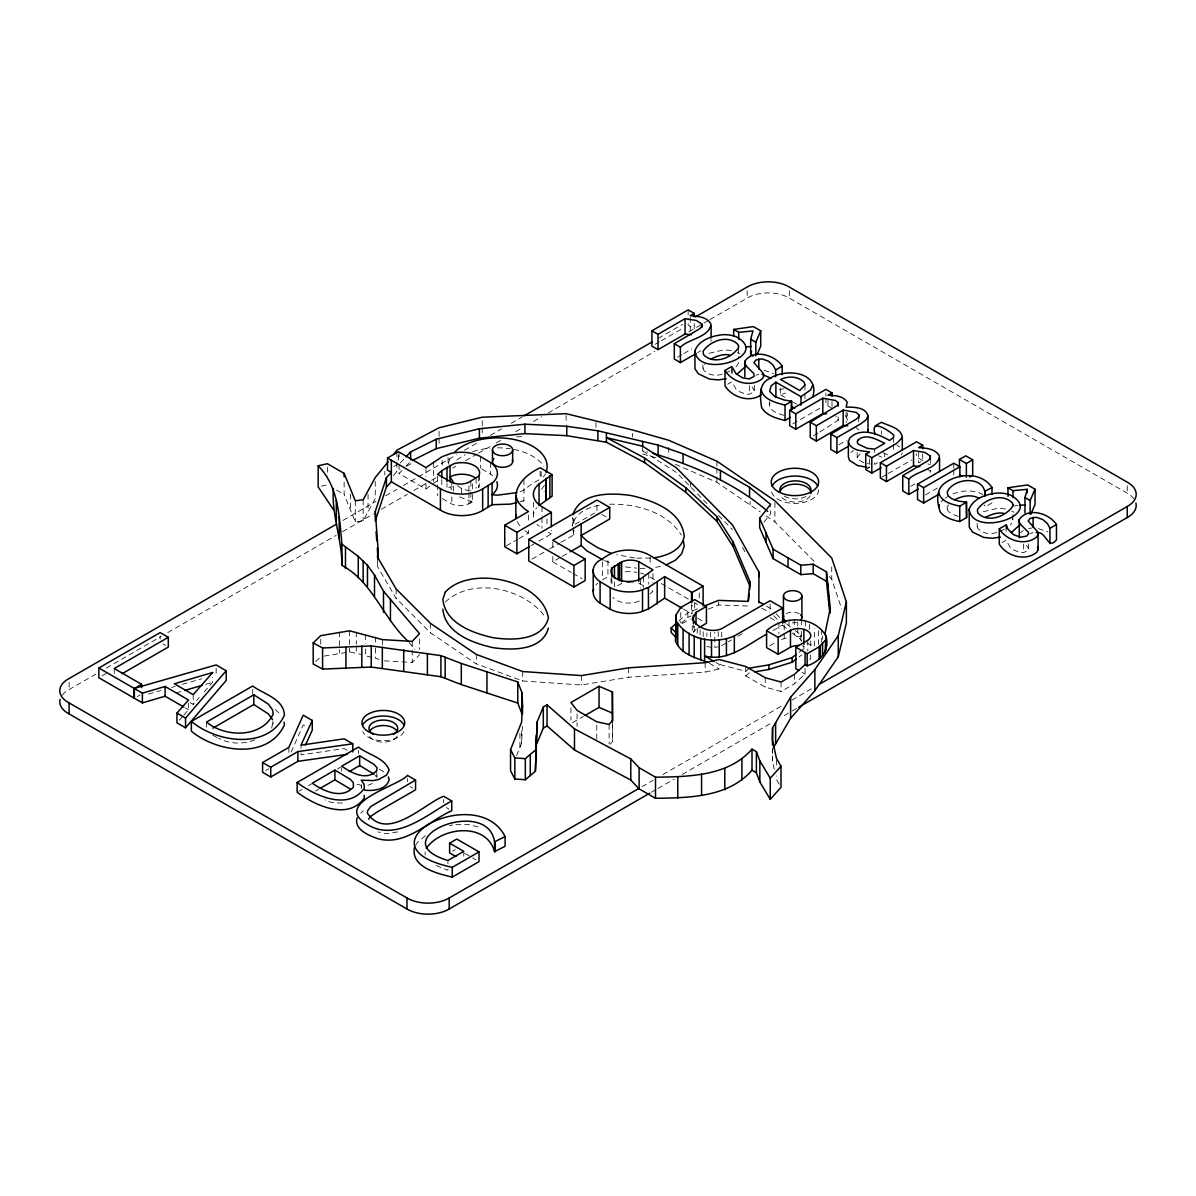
<?xml version="1.0" encoding="UTF-8"?>
<svg xmlns="http://www.w3.org/2000/svg" width="1196" height="1196" viewBox="0 0 1196 1196"><rect width="100%" height="100%" fill="white"/><g stroke="black" fill="none" stroke-linecap="round" stroke-linejoin="round"><path stroke-width="0.75" stroke-dasharray="5 3.75" d="M774.246 769.312L772.437 760.895L772.571 749.1M958.295 516.433L951.373 513.876L947.89 510.812L947.262 507.358L948.742 504.891M819.918 431.965L838.142 420.289L838.217 418.107L835.585 415.879M1012.863 514.699L1012.788 521.501L1010.381 525.119M516.567 755.797L521.606 743.284L522.503 726.271M722.309 374.139C715.926 376.351 708.137 375.26 703.532 370.027L703.039 366.694L704.653 364.272M996.597 532.504C990.213 534.717 982.424 533.625 977.82 528.378L977.341 525.059M715.926 662.464L719.155 664.333L719.155 668.953L705.147 672.122L628.648 677.25L581.45 684.994L522.667 680.958L476.322 663.855L430.485 632.804L396.13 598.404L377.428 566.426L377.816 561.851M448.44 464.138L449.591 459.1A49.619 28.644 0 0 1 451.191 456.244M783.903 415.296C778.342 413.771 767.742 410.662 769.865 403.067M863.796 462.792L858.16 459.443L857.188 457.5L860.148 453.777M271.671 728.11L273.211 720.605M754.482 385.381L754.003 391.795L749.354 394.231L746.14 394.217L739.352 391.675L736.033 389.119L731.817 381.868L727.721 384.23M1028.784 543.731L1028.291 550.16L1023.656 552.597L1020.427 552.567L1013.64 550.04L1010.321 547.484L1006.12 540.233L1002.009 542.595M291.136 752.045L303.201 724.926L306.221 726.675M901.38 454.884L902.307 452.94M344.119 482.152L344.119 494.471L355.302 521.905L363.165 520.843L375.245 498.642L375.245 477.533M415.58 845.378L417.583 842.283L425.253 835.825M736.093 366.753L738.485 363.15L738.575 356.348M543.298 476.92L545.451 473.93M544.374 485.382L541.16 489.867L544.285 491.661M393.619 475.604L396.923 471.254L400.167 469.535M764.035 522.129L770.583 513.787L770.583 505.938M610.274 744.181L612.606 741.445L612.606 722.085M696.027 629.32L693.456 632.325L693.456 625.568M190.059 702.59L193.214 704.414L199.284 697.492M204.142 691.946L212.649 682.258L212.649 677.385M179.265 720.216L182.734 716.284M183.885 714.984L188.519 709.736L188.519 703.248M384.275 660.82L412.231 662.494L419.482 654.735M400.226 462.942L403.695 459.279M429.678 486.189L425.955 489.104L399.075 473.586L404.846 467.472M405.997 466.246L410.617 461.342M522.816 501.752L523.953 500.556L523.953 479.013M445.301 602.037C472.599 576.263 524.551 588.223 545.376 617.106M315.714 661.597L319.467 657.979M941.043 501.857L943.988 499.091M745.781 666.501L745.781 675.919L765.216 687.132L781.078 691.482L794.488 683.753L805.058 674.051L805.058 664.632M678.865 620.933L687.864 612.726L699.78 607.927M681.436 623.206L687.864 617.345L691.258 615.97M749.309 668.145L745.781 671.3L719.155 664.333M745.781 675.919L749.309 672.765M650.161 593.829L652.956 591.422L649.802 589.598M360.803 813.16L363.464 810.858M850.969 452.492L853.466 450.369M798.958 652.358L804.415 648.172L803.891 646.259L801.948 645.78M798.958 656.978L801.679 654.885M1020.472 532.669L1023.313 530.486M945.378 498.164L948.174 496.325M393.753 466.53L396.893 464.706M343.043 520.365L375.978 501.363M385.635 495.787L396.893 489.284M403.336 485.561L456.438 454.899M464.482 450.264L477.354 442.834M490.255 435.389L501.558 428.856M511.26 423.249L522.562 416.731M658.293 338.363L682.527 324.37M655.064 344.328L659.788 341.593M661.373 340.681L683.424 327.943M62.222 695.085A28.569 16.49 0 0 1 69.099 689.569L96.607 673.692M106.324 668.086L161.34 636.317M167.814 632.579L336.121 535.404M342.594 531.667L373.331 513.921M381.419 509.257L407.313 494.307M413.786 490.569L429.977 481.226M431.592 480.284L438.065 476.546M452.626 468.144L455.87 466.276M465.573 460.669L476.905 454.121M478.52 453.194L489.852 446.646M496.325 442.909L502.798 439.171M515.745 431.696L522.218 427.959M533.536 421.426L541.639 416.761M548.112 413.024L654.915 351.355M688.896 331.741L708.316 320.528M709.931 319.586L747.156 298.103A29.123 16.804 0 0 1 789.33 298.103L1127.245 493.186A29.302 16.923 0 0 1 1133.868 498.747M433.386 483.289L439.231 479.91M102.064 675.875L108.522 672.152M677.474 357.23L682.243 354.494M683.828 353.568L691.766 348.993M697.642 352.626L700.781 350.817M137.271 696.58L140.171 694.906M506.327 545.854L517.39 539.471M518.974 538.559L528.453 533.072L528.453 529.484M530.994 545.66L537.258 542.057M538.813 541.145L551.341 533.924L551.341 530.336M532.011 559.1L548.082 549.816M549.697 548.889L559.354 543.313M560.954 542.386L573.826 534.956L573.826 513.428M552.791 556.454L552.791 561.836L560.67 557.276M562.24 556.364L568.549 552.731M792.828 423.862L821.189 407.492M813.474 435.688L818.303 432.907M265.691 770.508L268.771 768.714M838.874 444.777L846.932 440.128M298.761 791.303L301.99 789.435M308.433 785.712L311.663 783.843M337.481 768.938L340.711 767.085M865.725 469.594L869.582 467.352L869.582 458.83M877.52 462.777L874.65 464.437L874.65 459.324M315.49 791.049L318.719 789.181M881.93 477.129L886.655 474.393M888.239 473.481L911.875 459.847M922.699 453.807L922.699 460.639L918.678 462.957L918.678 449.307M910.679 486.383L915.448 483.633M925.42 494.95L938.023 487.669M572.48 722.728L583.424 716.404M721.726 645.586L726.57 642.79M728.185 641.863L731.399 639.995M737.857 636.272L742.686 633.476M992.007 502.888L985.16 506.85L984.398 504.951M773.02 630.516L782.692 624.925M769.671 645.84L775.83 642.297M452.492 851.268L455.347 849.623M642.028 786.639L653.3 780.121M662.973 774.545L783.843 704.758M791.902 700.109L812.846 688.014M651.476 792.215L656.32 789.42M657.95 788.478L674.125 779.149M682.213 774.47L772.84 722.145M784.172 715.612L790.646 711.874M792.26 710.932L797.119 708.137M682.288 623.49L690.047 619.139M602.455 579.866L607.942 576.816L607.942 558.861M406.655 466.081L411.514 463.495M442.356 498.583L451.819 504.039A13.904 8.028 0 0 0 468.952 503.77L472.42 502.096L472.42 493.799M725.553 373.017L730.592 370.67M999.841 531.368L1004.879 529.021M523.953 500.556L520.081 501.812M368.129 785.249L372.3 783.515M708.301 609.123L718.527 604.997L747.963 606.013M639.277 601.005L636.706 602.007A17.761 10.256 0 0 1 612.875 597.417M781.556 639.486L789.061 637.154M709.079 353.283L723.087 350.024A20.422 11.796 0 0 1 732.027 350.832M983.366 511.649L997.374 508.39A20.422 11.796 0 0 1 1006.314 509.197M780.554 388.012L780.554 394.83L785.503 393.021M756.066 375.26L758.817 374.258M1030.354 533.61L1033.105 532.624M952.928 493.933C962.391 490.076 973.604 489.657 982.798 494.486M254.823 739.92C243.281 744.42 229.662 744.241 218.659 738.276M176.051 692.992L183.033 690.944M205.682 684.306L212.649 682.258M148.424 694.054L160.907 690.496M171.596 687.431L175.154 686.414M182.285 684.366L201.885 678.76M397.64 831.893L386.218 833.806L377.876 831.908M520.081 491.855L525.059 489.448A66.184 38.212 0 0 1 540.188 479.342M599.166 505.37C587.595 507.194 574.409 513.458 572.316 526.18L572.316 517.883M655.647 567.412L662.509 565.813M779.224 389.776L783.978 388.715M321.246 486.204L327.405 484.829M449.502 825.629L452.686 824.956M324.131 656.111L349.546 651.91L360.833 654.406M718.228 646.857L714.804 647.365L714.804 632.131M1028.68 528.453L1031.714 528.034M795.161 630.501L800.842 634.912L801.305 636.646L794.264 636.601L794.264 633.222M1012.997 506.028L1018.349 505.519M455.885 824.687L468.443 824.627L480.568 827.438M609.467 504.234C635.689 503.531 666.71 511.604 681.331 535.105M650.489 558.039L636.526 558.143M640.174 568.474L645.332 568.235M516.582 436.869L523.923 436.57M342.37 803.114L331.501 802.576L324.849 799.81M866.053 467.098L869.582 467.352M867.205 463.674L870.18 463.988M634.702 557.949L616.613 554.705M625.598 566.934L636.526 568.085M764.005 370.222L773.618 373.556M1038.292 528.587L1047.905 531.906M356.991 784.307L362.373 785.533M642.671 446.243L642.671 450.862L647.813 452.088M706.896 646.423L710.529 647.29M372.046 657.381L365.348 655.797L365.348 645.227M927.797 463.913L930.264 464.586M642.79 454.002L656.619 457.948M457.515 485.636L461.387 488.417L469.266 491.078M472.42 502.096L458.801 496.519M378.908 659.445L375.394 658.189L375.394 645.87M806.732 643.089L814.356 646.438L814.356 628.498M604.608 560.55L611.216 563.301M675.366 464.272L716.912 482.332L760.312 511.933M878.671 455.766L881.691 457.201M737.349 352.7L739.875 353.911M1011.637 511.066L1014.163 512.277M217.179 737.558L209.629 733.626M883.067 452.686L887.94 455.033M436.256 865.575L447.932 870.254L447.932 865.381M832.012 408.285L825.913 404.756L825.913 397.939M922.699 460.639L916.599 457.111L916.599 453.703M780.554 394.83L785.353 397.595M793.337 402.215L796.536 404.054M766.457 606.178L772.556 609.706M601.738 514.415L606.522 517.165M761.882 608.151L769.506 612.561M770.104 617.659L777.893 622.159M650.161 577.13L654.915 579.881M661.239 583.528L692.918 601.812M694.502 602.724L697.672 604.563M801.993 672.272L805.058 674.051M638.769 583.214L648.232 588.686M683.604 609.108L692.14 614.026L692.14 605.056M697.642 618.227L703.502 621.606M552.791 561.836L571.284 572.51M572.824 573.407L582.078 578.744M709.452 663.346L719.155 668.953M336.524 490.091L344.119 494.471M162.865 643.911L165.586 645.481M347.004 750.221L344.119 748.561L301.018 754.915L301.018 750.042M410.138 786.669L412.844 788.239M446.332 807.569L449.038 809.139M464.721 853.376L471.075 857.039M472.674 857.966L475.844 859.789M185.395 707.942L188.519 709.736M548.426 532.235L551.341 533.924M481.853 468.952L490.495 474.094A29.466 17.013 0 0 1 492.707 475.814M379.416 769.192L384.11 772.153M642.671 450.862L676.353 472.39L709.632 506.327M766.143 515.91L774.903 521.89L814.939 562.18M896.94 445.091L899.796 447.065M786.639 623.878L793.74 629.395M782.378 625.194L790.9 631.817M792.32 632.923L800.842 639.531L801.305 641.265L801.305 628.184M275.244 709.452L280.911 714.745M927.304 468.832L930.279 471.314L930.324 473.691L930.324 470.282M856.157 427.764L858.788 429.992M829.142 576.487L831.728 579.088L841.685 608.988M718.512 515.401L732.49 529.649M374.961 775.202L376.979 777.43L376.979 774.171M776.249 613.787L779.927 617.854M773.797 615.686L777.475 619.767M1026.422 545.361L1028.784 548.844M752.135 386.996L754.482 390.494M409.032 642.416L414.848 649.264M845.617 415.386L847.441 419.931L847.441 413.113M451.834 489.792L450.04 486.757L447.005 488.775L447.005 483.393M573.826 534.956L572.57 527.84M779.179 784.172L776.413 779.418L776.413 775.905M742.522 547.454L746.184 553.942M517.285 521.546L517.509 522.144A48.842 28.196 0 0 0 520.2 526.091M1012.25 518.227L1012.863 519.826M272.748 721.009L273.211 723.849M572.57 517.883L573.826 525.014L596.968 511.649L596.968 503.367M710.992 339.529L711.112 341.383M425.073 851.836L425.193 855.125M612.487 725.494L612.606 741.445M1127.245 485.83L1127.245 493.186M1023.656 544.075L1023.656 552.597M1006.12 526.584L1006.12 531.697M977.222 523.355L977.222 526.763M953.78 463.226L953.78 468.339M953.78 470.043L953.78 475.171M947.217 505.729L947.217 509.137M930.324 458.337L930.324 463.45M893.547 437.422L893.547 442.535M893.547 444.239L893.547 451.071M884.711 453.508L884.711 456.917M881.362 430.844L881.362 434.253M874.65 449.083L874.65 452.492M858.713 416.806L858.713 421.919M857.188 452.387L857.188 457.5M846.155 412.276L846.155 422.517M838.142 416.881L838.142 420.289M832.012 401.452L832.012 406.565M831.728 566.769L831.728 579.088M827.991 400.361L827.991 408.897M825.913 392.811L825.913 396.22M822.489 635.764L822.489 639.232M821.338 629.515L821.338 642.073M818.393 630.83L818.393 645.182M810.753 640.772L810.753 647.948M809.543 624.476L809.543 629.858M807.808 640.279L807.808 651.043M805.327 620.978L805.327 626.375M804.923 385.157L804.923 391.974M804.923 393.678L804.923 398.791M803.891 646.259L803.891 649.338M801.305 619.737L801.305 626.495M800.842 634.912L800.842 639.531M797.777 622.697L797.777 626.076M797.777 627.765L797.777 636.227M794.264 619.678L794.264 626.45M794.488 674.32L794.488 683.753M789.33 290.748L789.33 298.103M789.061 620.231L789.061 628.692M784.187 624.925L784.187 631.697M784.187 633.387L784.187 638.455M781.078 682.064L781.078 691.482M778.91 623.594L778.91 633.745M776.413 760.073L776.413 767.114M774.903 502.529L774.903 521.89M772.437 748.576L772.437 760.895M770.104 604.115L770.104 610.887M769.402 401.527L769.402 404.951M765.216 677.713L765.216 687.132M750.086 501.438L750.086 504.951M749.354 385.71L749.354 394.231M747.156 290.748L747.156 298.103M738.575 347.812L738.575 354.644M732.146 368.413L732.146 373.526M731.817 368.219L731.817 373.331M721.726 632.056L721.726 637.124M718.527 601.917L718.527 604.997M718.228 631.623L718.228 636.706M716.912 461.208L716.912 466.485M716.912 468.249L716.912 475.29M716.912 477.04L716.912 482.332M710.529 632.056L710.529 637.139M706.896 632.893L706.896 636.272M705.147 662.689L705.147 672.122M703.173 631.697L703.173 636.78M702.934 364.989L702.934 368.413M700.094 629.918L700.094 635.001M699.256 592.902L699.256 598.299M697.238 628.274L697.238 638.425M694.697 602.993L694.697 609.766M694.248 323.623L694.248 328.736L688.149 325.222L688.149 318.39M694.293 626.031L694.293 632.789M692.26 625.643L692.26 632.415M691.512 604.698L691.512 613.668M690.57 482.287L690.57 486.907M690.227 317.418L690.227 331.068M688.149 309.869L688.149 316.686M687.864 612.726L687.864 617.345M680.733 612.516L680.733 622.668M668.714 447.319L668.714 456.11M652.956 573.467L652.956 582.437M650.161 557.381L650.161 564.572M648.77 573.497L648.77 584.276M643.583 576.95L643.583 587.714M640.548 578.969L640.548 587.939M632.43 433.46L632.43 436.974M628.648 667.831L628.648 677.25M614.46 581.929L614.46 587.311L621.636 583.499A13.904 8.028 0 0 1 622.877 582.96M611.918 578.804L611.918 585.995M611.036 577.847L611.036 585.023M609.108 724.447L609.108 743.807M602.455 561.911L602.455 578.072M596.759 725.284L596.759 739.367M595.982 422.442L595.982 427.72M581.45 675.576L581.45 684.994M577.055 713.922L577.055 726.226M570.926 707.793L570.926 720.112M566.112 415.446L566.112 424.236M552.791 542.087L552.791 549.263M546.976 518.825L546.976 526.001M541.967 506.745L541.967 515.715M541.967 517.524L541.967 528.288M541.16 471.628L541.16 478.25M540.188 471.075L540.188 477.697M533.446 502.171L533.446 514.743M528.453 515.132L528.453 522.308M522.667 671.539L522.667 680.958M521.606 730.965L521.606 743.284M519.916 733.417L519.916 747.5M490.495 462.508L490.495 474.094M482.257 420.723L482.257 426M482.257 427.764L482.257 434.791M480.403 456.513L480.403 468.099M479.551 475.171L479.551 485.098M478.669 476.143L478.669 487.729A17.761 10.256 0 0 0 479.222 482.422M476.322 654.436L476.322 663.855M476.128 478.415L476.128 488.342M472.42 483.872L472.42 490.495M470.88 481.36L470.88 490.33M470.88 492.124L470.88 502.888M468.952 485.815L468.952 491.212M468.952 493.006L468.952 503.77M463.779 851.358L463.779 856.231M461.387 488.417L461.387 495.054M453.628 486.174L453.628 492.812M451.819 482.496L451.819 489.687M451.819 496.863L451.819 504.039M448.066 457.545L448.066 464.168M447.932 860.507L447.932 863.766M443.611 799.496L443.611 802.755M442.146 460.281L442.146 465.663M441.817 479.656L441.817 485.038M439.082 431.263L439.082 436.54M439.082 438.304L439.082 445.331M437.631 476.098L437.631 495.847M433.386 461.746L433.386 481.495M430.485 623.385L430.485 632.804M425.955 467.561L425.955 476.546M425.955 483.722L425.955 489.104M419.482 638.903L419.482 649.458M412.231 641.37L412.231 648.411M412.231 650.176L412.231 662.494M407.417 778.611L407.417 781.855M399.075 452.043L399.075 460.699M399.075 464.168L399.075 473.586M398.447 455.153L398.447 460.34M396.923 451.894L396.923 460.699M396.923 462.463L396.923 471.254M396.13 588.985L396.13 598.404M384.813 471.374L384.813 474.902M382.406 639.606L382.406 644.883M377.428 558.577L377.428 566.426M376.8 770.553L376.8 777.041M375.394 637.079L375.394 644.106M368.039 494.307L368.039 511.903M365.348 634.672L365.348 643.478M363.165 499.734L363.165 520.843M361.626 784.89L361.626 788.134M361.297 785.084L361.297 788.328M358.456 750.341L358.456 753.585M356.318 631.922L356.318 644.225M356.318 645.99L356.318 653.031M355.302 500.795L355.302 521.905M350.443 494.142L350.443 509.989M349.546 630.8L349.546 651.91M341.697 767.802L341.697 771.061M339.44 631.996L339.44 653.106M327.405 467.232L327.405 476.023M320.722 639.187L320.722 644.465M301.018 745.168L301.018 748.412M288.864 747.38L288.864 753.869M252.67 689.27L252.67 694.143M216.147 668.175L216.147 674.679M206.519 722.085L206.519 728.573M193.214 694.667L193.214 704.414M160.144 635.853L160.144 639.098M114.233 668.519L114.233 675.022M69.099 682.213L69.099 689.569M404.009 731.563A21.408 12.364 0 0 1 383.333 740.728A21.408 12.364 0 0 1 362.657 731.563M397.221 735.989A14.382 8.297 0 0 1 383.333 742.133A14.382 8.297 0 0 1 369.444 735.989M818.632 489.732A23.696 13.679 0 0 1 794.936 503.411A23.696 13.679 0 0 1 771.241 489.732M810.23 495.802A15.548 8.97 0 0 1 796.79 502.051A15.548 8.97 0 0 1 781.631 497.282M805.925 496.475A15.548 8.97 0 0 1 783.963 495.951M625.239 571.778A28.794 16.624 0 0 1 636.96 572.331M640.652 573.123A28.794 16.624 0 0 1 644.136 574.2M595.937 585.053A29.466 17.013 0 0 1 597.731 583.17M528.453 533.072A48.842 28.196 0 0 1 524.939 530.635M539.246 526.39A31.186 18 0 0 1 536.989 524.282M533.461 517.21A31.186 18 0 0 1 536.84 507.642M456.872 460.041A49.619 28.644 0 0 1 465.154 454.764M472.719 451.654A49.619 28.644 0 0 1 490.121 448.141M497.521 447.812A49.619 28.644 0 0 1 510.363 448.799M513.891 449.427A49.619 28.644 0 0 1 543.851 466.201M797.284 622.114A9.224 5.322 0 0 1 790.287 622.653M786.146 613.727A9.224 5.322 0 0 1 799.197 613.727M810.26 655.184A12.289 7.086 0 0 1 809.483 660.341"/><path stroke-width="1.5" d="M758.847 602.679L758.952 572.002L732.49 525.014L676.353 467.771L642.671 446.243L606.417 437.616L644.554 457.978L685.801 487.669L717.017 516.747L733.133 541.982L749.997 581.705L749.623 589.897M393.619 454.495L396.923 450.145L439.082 427.749L482.257 417.21L566.112 413.681L632.43 429.932L668.714 440.278L716.912 461.208L774.903 500.78L831.728 557.979L846.379 601.947L838.261 635.644L814.865 669.596L790.631 697.133L772.571 727.975L772.437 739.786L776.413 758.309L781.003 766.232L781.003 787.342L770.254 799.302L759.849 782.02L756.395 772.795L756.395 751.686L752 749.145C728.244 776.339 688.881 776.697 655.498 777.191L639.127 767.742L630.785 758.907L574.484 728.872L547.05 704.848L543.313 707L537.079 722.025L535.404 771.196L525.328 779.747L514.833 778.985L510.543 770.732L510.543 749.608L521.606 722.175L522.503 705.162L522.129 693.127L517.763 681.944L461.297 663.466L440.92 655.617L371.238 645.93L322.591 647.978L313.203 642.895L320.722 635.659L349.546 630.8L382.406 639.606L412.231 641.37L419.482 633.626L383.512 591.198L374.512 575.052L367.471 565.304L358.262 556.379L341.951 544.225C339.245 516.777 338.827 486.817 318.166 465.782L327.405 463.719L344.119 473.362L355.302 500.795L363.165 499.734L375.245 477.533L388.117 461.746M826.511 413.891L822.833 413.577L795.774 429.2L789.674 425.686L789.674 410.333L795.774 413.846L822.833 398.223L835.585 400.525L838.217 402.753L838.142 404.936L810.245 422.203L810.245 437.557L816.345 441.085L843.18 425.432L847.844 425.836M810.245 422.203L816.345 425.731L843.18 410.079L856.157 412.411L858.788 414.638L858.713 416.806L856.201 419.198L830.816 434.073L830.816 449.427L836.916 452.955L848.039 446.527M535.404 771.196L537.079 722.025M387.489 458.023L440.427 488.596A28.794 16.624 0 0 0 482.646 488.91L492.857 482.556A29.466 17.013 0 0 0 490.495 462.508L480.403 456.513A28.121 16.236 0 0 0 450.952 453.434L442.146 456.693L425.955 467.561L398.447 451.684L387.489 458.023L387.489 470.148L391.346 472.375L386.398 477.608L375.29 511.484L378.071 549.368L377.428 557.007L396.13 588.985L430.485 623.385L476.322 654.436L522.667 671.539L581.45 675.576L628.648 667.831L705.147 662.689L719.155 659.534L745.781 666.501L765.216 677.713L781.078 682.064L794.488 674.32L805.058 664.632L805.058 652.508M805.058 664.632L807.165 665.843C820.262 661.448 830.039 650.549 826.002 636.048C814.207 615.342 783.275 615.611 766.591 630.711L766.591 647.619L778.162 654.302L790.481 647.186A12.289 7.086 0 0 1 798.943 645.481M825.778 650.475L826.002 636.048M749.997 581.705L747.963 601.394L718.527 600.377L704.893 605.864M748.517 600.646L749.249 593.485M707.838 662.405C695.982 657.725 680.913 654.526 675.576 641.161L676.203 614.699L680.733 607.448L694.697 599.615L706.432 606.387L706.432 623.31L699.002 627.601M675.576 641.161L676.069 615.82M515.895 518.003L515.79 495.682L516.866 490.36A66.184 38.212 0 0 1 522.816 480.224L525.059 477.862A66.184 38.212 0 0 1 540.188 467.756L552.118 474.648L552.118 496.19L539.052 505.519L539.052 483.991L552.118 474.648M515.79 517.225L516.164 514.549M824.792 634.553L830.278 608.271L826.496 571.927L813.19 564.243L800.812 565.2L773.079 549.203L759.669 518.272L770.583 504.368L749.548 487.295L720.426 470.477L683.066 453.807L658.129 445.121L597.88 430.799L566.784 426.269L524.909 424.206L479.402 428.766L436.226 439.216L410.617 451.924L405.997 456.827M357.096 817.735C353.777 829.665 369.071 835.556 377.906 838.725C405.863 846.364 428.631 820.979 451.759 810.709L451.759 800.961L443.611 796.252C424.236 803.712 387.115 842.492 367.366 813.175L367.591 810.798L370.7 806.582L415.565 780.061L415.565 789.808L377.308 811.89L370.7 816.33L368.637 819.14M790.362 417.389L785.039 420.454C776.339 418.346 766.143 415.64 761.523 407.223C760.133 397.012 758.294 383.064 770.104 378.355C785.144 368.219 820.546 371.223 812.712 397.207M773.334 747.784L790.631 718.258L814.865 690.705L838.261 656.754L846.379 623.056L846.379 601.947M984.801 496.4C987.373 475.455 953.96 476.711 947.262 492.005L947.89 495.458L951.373 498.523L958.295 501.079L966.592 502.2L966.592 517.554L959.745 521.516C952.734 520.125 945.363 517.913 940.49 512.366C936.887 503.725 935.601 490.136 943.988 483.737C957.682 472.883 981.527 471.717 992.007 487.534L992.007 494.367M938.636 507.254L939.279 504.592M414.564 846.918C410.079 867.025 437.377 873.618 452.252 877.087L479.028 861.628L479.028 851.881L456.782 839.054L449.621 843.18L449.621 852.927L455.915 856.56M812.712 385.262L810.619 389.926L800.991 396.668L775.89 382.167L771.106 385.86L769.671 391.436L774.844 396.594L783.903 399.942L791.692 401.258L791.692 409.794M753.256 356.064L750.669 354.569L750.669 339.216L752.972 330.963L738.709 332.309L733.671 329.408L733.671 336.226M750.669 354.569L751.596 351.265M1024.972 512.935L1024.972 497.581L1027.274 489.314L1012.997 490.674L1007.959 487.759L1007.959 496.295M825.105 652.612L825.778 638.35M386.398 477.608L386.398 487.026L375.29 520.918L375.29 511.484M694.876 350.817C698.927 339.873 712.397 335.672 723.087 334.671A20.422 11.796 0 0 1 736.078 336.734C772.138 356.079 698.001 380.134 694.876 350.817L694.981 368.831L698.359 373.75L709.467 379.102L718.348 379.909L726.122 378.713M969.164 509.182C973.215 498.239 986.7 494.038 997.374 493.036A20.422 11.796 0 0 1 1010.381 495.099C1046.425 514.444 972.288 538.499 969.164 509.182L969.283 527.197L972.647 532.115L983.755 537.452L992.635 538.275L1000.409 537.064M694.248 316.805L694.248 313.382L690.227 315.714C697.522 316.252 707.195 316.761 710.992 324.176C709.243 337.646 688.418 338.737 680.404 347.244L674.305 343.715L674.305 359.069L680.404 362.597L696.087 353.538M922.699 448.694L922.699 445.286L918.678 447.603C925.958 448.156 935.646 448.65 939.443 456.065C937.694 469.535 916.854 470.626 908.84 479.133L902.741 475.604L902.741 490.958L908.84 494.486L918.259 489.044M572.839 514.699C580.509 491.885 611.261 492.737 630.92 495.503C652.448 500.287 681.795 510.767 684.202 536.257C681.84 550.429 666.411 555.931 653.928 557.874M548.396 628.109C542.132 650.878 512.052 650.46 493.126 647.664C472.809 643.149 445.121 633.252 442.849 609.213M706.432 606.387L696.027 612.397L692.26 618.87C697.418 628.677 711.56 633.103 721.726 628.662L770.104 600.736L782.692 608.002L734.329 635.943C714.61 644.823 686.175 639.711 675.576 619.633M866.053 467.098L857.637 465.558L849.534 460.43L848.368 457.022L848.368 441.668L849.713 438.185C860.731 426.733 877.999 433.924 889.57 440.472L893.547 437.422L893.756 435.209C889.226 430.665 869.343 417.524 875.173 434.417M537.079 743.135L543.313 728.11L543.313 707M755.827 355.84L755.827 342.206L760.731 330.829L753.36 326.583L733.671 329.408M757.232 354.3L760.731 346.182L760.731 330.829M1030.13 514.205L1030.13 500.556L1035.018 489.194L1027.663 484.933L1007.959 487.759M1030.817 514.28L1035.018 504.548L1035.018 489.194M347.289 754.332L297.879 761.329L270.745 776.996L262.597 772.287L262.597 762.54L288.864 747.38L303.201 715.193L312.261 720.426L301.018 745.168L344.119 738.814L352.775 743.807L352.775 751.925M305.518 745.018L312.261 730.158L312.261 720.426M875.173 425.896L881.362 422.323C888.568 425.776 901.455 428.004 902.307 437.587L896.581 443.432L871.794 457.739L865.725 454.241L865.725 469.594L871.794 473.093L881.093 467.726M1056.472 524.536L1049.953 528.303L1047.337 523.414L1042.613 519.453L1036.259 517.255L1030.354 518.257L1028.186 520.933L1037.56 531.727L1038.083 534.343L1036.857 536.81C1025.48 546.452 1006.673 540.861 999.273 528.826L1006.12 524.88L1008.153 529.424L1013.64 534.687L1020.427 537.213L1026.691 536.077L1028.784 533.506L1028.141 531.966L1021.429 525.358L1019.366 522.413L1019.112 519.737C1027.753 506.82 1049.116 513.129 1056.472 524.536L1056.472 539.889C1047.292 550.803 1046.784 530.68 1036.259 532.609M1038.083 534.343L1038.083 549.697L1036.857 552.163C1025.48 561.806 1006.673 556.215 999.273 544.18L999.273 528.826M832.012 396.339L832.012 392.931L827.991 395.248C834.688 395.472 843.27 395.726 847.187 402.2L846.155 407.163C853.57 407.074 866.143 407.014 868.027 416.118L866.158 419.796L860.761 423.833L836.916 437.601L830.816 434.073M744.824 376.725L744.824 361.371C753.45 348.455 774.829 354.778 782.184 366.17L782.184 374.707M745.766 366.305L736.885 374.303M1020.053 524.655L1011.173 532.654M426.239 848.398C441.234 826.735 486.234 821.816 494.546 851.567L505.086 846.29L505.086 836.557C477.219 781.063 352.7 845.766 452.252 867.339L479.028 851.881M183.84 707.03L165.093 696.221L142.399 702.889L98.834 677.743L98.834 667.996L142.399 693.157L165.093 686.474L188.519 700.004L176.948 713.1L176.948 722.847L185.559 727.811L185.559 718.063L226.194 670.732L216.147 664.931L134.161 688.403L134.161 698.135M185.559 727.811L226.194 680.479L226.194 670.732M798.913 670.493L795.833 668.714L795.833 647.186L807.165 653.719L819.14 646.812L825.105 640.503M770.254 799.302L770.254 778.192L781.003 766.232M386.398 487.026L391.346 481.794L391.346 460.251M547.05 704.848L547.05 725.957L574.484 749.982L630.785 780.031L639.127 788.852L655.498 798.3C688.881 797.807 728.244 797.448 752 770.254L752 749.145M676.069 637.363L671.15 632.579L671.15 627.96L676.293 623.265M611.918 568.04L621.636 561.956A13.904 8.028 0 0 1 638.769 561.686L652.956 569.879L640.548 578.969L636.706 580.464A17.761 10.256 0 0 1 617.121 579.028A17.761 10.256 0 0 1 611.918 568.04L611.918 577.01M441.817 470.686L437.631 474.304L451.819 482.496A13.904 8.028 0 0 0 468.952 482.227L478.669 476.143A17.761 10.256 0 0 0 473.466 465.154A17.761 10.256 0 0 0 453.882 463.719L441.817 470.686L441.817 477.862M510.543 749.608L514.833 757.875L525.328 758.638L535.404 750.086M516.851 502.589L510.363 504.129L492.109 504.697L482.646 510.453A28.794 16.624 0 0 1 440.427 510.124L391.346 481.794M703.099 586.16L650.161 555.587A28.794 16.624 0 0 0 607.942 555.273L597.731 561.627A29.466 17.013 0 0 0 600.093 581.675L610.184 587.67A28.121 16.236 0 0 0 639.636 590.749L648.441 587.49L664.632 576.621L692.14 592.498L703.099 586.16L703.099 605.909M593.665 589.135A29.466 17.013 0 0 0 600.093 603.218L610.184 609.213A28.121 16.236 0 0 0 639.636 612.292L648.441 609.033L664.632 598.15L664.632 576.621M749.309 668.145L768.864 664.856L792.156 657.591L796.237 654.451M754.646 671.868L768.864 669.476L792.156 662.21L796.237 659.071M761.523 394.59C750.042 403.142 732.176 397.476 724.985 385.815L724.985 370.461L731.817 366.514L736.033 373.765L742.806 377.936L749.354 378.893L754.003 376.441L753.854 373.601L747.141 366.993L745.078 364.047L744.824 361.371M691.378 334.76L685.069 334.043L658.009 349.666L651.91 346.137L651.91 330.799L688.149 309.869L694.248 313.382M651.91 330.799L658.009 334.312L685.069 318.689L696.251 320.438L701.828 324.071L701.873 326.448L699.346 328.975L674.305 343.715M336.764 523.998L69.099 678.536A28.569 16.49 0 0 0 69.099 702.889L69.099 713.922L406.999 909.005A29.392 16.968 0 0 0 449.188 909.005L649.847 793.157M524.177 415.789L651.82 342.101M695.444 316.91L747.156 287.055A29.123 16.804 0 0 1 789.33 287.055L1127.245 482.152A29.302 16.923 0 0 1 1127.245 506.506L1127.245 517.539L798.734 707.195M98.834 667.996L160.144 632.609L168.307 637.304L168.307 647.051L122.186 673.677M168.307 637.304L114.233 668.519L141.621 684.336L141.621 687.58M141.621 684.336L134.371 688.522L134.371 698.255M529.424 546.572L516.911 553.793L504.742 546.766L504.742 525.238L528.453 511.544A48.842 28.196 0 0 1 517.509 500.601L515.79 495.682M724.985 370.461C732.386 382.511 751.193 388.087 762.555 378.459L763.796 375.978L763.272 373.361L753.899 362.567L756.066 359.906L761.972 358.89L768.325 361.102L773.05 365.064L775.651 369.938L782.184 366.17M504.742 525.238L516.911 532.265L551.341 512.381L541.967 506.745A31.186 18 0 0 1 539.052 483.991M191.36 721.412L252.67 686.026C263.539 694.158 283.841 698.718 284.424 715.223C268.054 750.355 216.566 742.567 191.36 721.412L191.36 731.16C216.566 752.299 268.054 760.103 284.424 724.97L284.08 722.13M253.821 694.771L206.519 722.085C225.581 737.678 261.401 738.201 273.211 714.117L272.524 709.841L268.397 704.19L253.821 694.771L253.821 704.519L212.828 728.185M609.721 507.433L552.791 540.293L585.158 558.995L585.158 580.523L573.916 587.027L528.782 560.969L528.782 539.426L596.968 500.063L609.721 507.433L609.721 519.019L581.166 535.494L586.832 540.891L597.985 547.858L611.216 553.344M761.03 389.119C763.063 399.793 775.965 402.753 785.039 405.1L791.692 401.258M789.674 410.333L825.913 389.403L832.012 392.931M570.133 551.819L581.166 545.451L581.166 523.908M528.782 539.426L573.916 565.484L585.158 558.995M262.597 762.54L270.745 767.249L297.879 751.581L352.775 743.807M297.146 782.498L358.456 747.096C368.084 754.811 384.409 757.546 389.163 770.03L386.562 775.113L378.654 779.463L373.302 780.584L361.297 780.211L364.062 784.217L364.361 788.239C348.171 811.307 314.712 795.624 297.146 782.498L297.146 792.23C314.712 805.357 348.171 821.054 364.361 797.971L364.167 795.295M865.725 454.241L869.582 451.998L857.637 450.204L852.942 448.022L849.534 445.076L848.368 441.668M334.91 770.104L312.261 783.186C323.682 791.244 341.981 799.765 353.448 787.073L353.269 782.558L350.368 779.358L334.91 770.104L334.91 779.852L320.349 788.254M359.652 755.812L341.697 766.188C351.549 772.84 366.559 781.481 376.8 770.553L376.979 767.683L373.944 764.349L359.652 755.812L359.652 765.56L349.172 771.599M919.829 466.649L913.52 465.932L886.46 481.554L880.361 478.041L880.361 462.688L916.599 441.758L922.699 445.286M880.361 462.688L886.46 466.201L913.52 450.578L924.687 452.327L930.279 455.96L930.324 458.337L927.797 460.864L902.741 475.604M959.431 466.305L959.431 459.473L965.755 455.825L972.692 459.832L972.692 475.186L969.537 477.01M939.398 493.933L923.641 503.023L917.541 499.509L917.541 484.156L953.78 463.226L959.88 466.754L959.88 476.98M917.541 484.156L923.641 487.669L959.88 466.754M959.431 459.473L966.368 463.495L972.692 459.832M599.047 686.28L570.926 702.515L577.055 710.394L596.759 721.771L609.108 724.447L612.606 720.321L612.397 691.991L599.047 686.28L599.047 707.389L584.994 715.507M543.313 728.11L547.05 725.957M938.636 491.9C940.116 501.498 951.627 504.383 959.745 506.162L966.592 502.2M984.801 491.287L992.007 487.534M451.759 800.961C427.45 813.983 396.384 842.821 366.978 824.283C331.172 803.084 400.271 785.368 407.417 775.367L415.565 780.061M714.311 661.523L704.594 655.916C727.811 662.27 747.679 644.42 766.576 634.239M766.591 630.711L778.162 637.378L790.481 630.277A12.289 7.086 0 0 1 801.948 628.857L804.744 629.559A12.289 7.086 0 0 1 807.808 640.279L795.833 647.186M449.621 843.18L463.779 851.358L447.932 860.507C379.835 839.786 487.564 794.862 494.546 841.835L505.086 836.557M69.099 702.889L406.999 897.972A29.392 16.968 0 0 0 449.188 897.972L638.799 788.493M819.29 684.291L1127.245 506.506M665.933 565.005L675.381 560.236L681.6 553.823L684.202 546.198L683.469 541.22M412.216 460.55L436.226 448.635L479.402 438.199L524.909 433.625L566.784 435.688L606.417 442.236L644.554 462.598L685.801 492.289L717.017 521.366L733.133 546.602L749.997 586.324M710.798 359.234C716.479 356.229 723.012 353.657 729.53 355.003M985.085 517.599C990.781 514.594 997.3 512.023 1003.833 513.368M954.498 499.973C961.778 495.892 971.003 494.053 978.702 498.104M184.767 690.436L202.199 685.323M516.851 492.632L497.521 495.159L492.109 494.74L492.857 494.142A29.466 17.013 0 0 0 496.878 481.764M745.841 346.99L751.193 346.481M1020.128 505.34L1025.48 504.847M313.203 642.895L313.203 664.019L322.591 669.087L371.238 667.039L440.92 676.727L461.297 684.575L517.763 703.054L522.129 714.236L522.129 693.127M759.669 518.272L759.669 527.69L773.079 558.622L800.812 574.618L813.19 573.661L826.496 581.346L829.71 612.247M364.586 790.137C373.242 791.244 386.547 789.659 389.163 779.777L388.356 776.952M652.971 453.314C694.024 465.842 735.062 483.139 767.772 511.514M761.972 374.243L770.972 378.28M602.948 559.863L586.832 550.848L581.166 545.451M599.047 707.389L612.397 713.1L612.457 721.95M750.669 339.216L755.827 342.206M1024.972 497.581L1030.13 500.556M959.431 474.827L962.197 476.442M791.573 406.58L794.712 408.404M966.592 517.554L966.233 502.006M758.832 601.767L763.407 604.414M664.632 598.15L682.034 608.196M752 770.254L756.395 772.795M253.821 704.519L268.397 713.922L272.524 719.588M359.652 765.56L373.944 774.096M334.91 779.852L350.368 789.106M176.948 713.1L185.559 718.063M333.415 488.491C331.352 514.534 341.996 539.246 341.951 565.334C372.958 582.258 382.899 617.898 407.866 641.041M782.378 620.575L785.219 622.787M671.15 627.96L676.069 632.744M333.415 509.601L318.166 486.892L318.166 465.782M756.395 751.686L759.849 760.91L770.254 778.192M453.628 482.855L450.04 476.8L453.882 475.305A17.761 10.256 0 0 1 475.126 477.682M1037.56 547.08L1038.083 549.697M1019.366 537.766L1019.112 519.737M867.877 429.768L868.027 431.472L868.027 416.118M376.082 531.742L376.755 540.756M377.278 547.977L378.071 558.786L378.071 549.368M1049.953 528.303L1049.953 543.657M1033.105 517.27L1033.105 527.496M1027.274 489.314L1027.274 492.737M1012.997 490.674L1012.997 497.491M1006.434 525.059L1006.434 528.468M985.16 491.496L985.16 494.905M966.368 463.495L966.368 477.129M959.745 506.162L959.745 521.516M939.548 457.919L939.548 471.568M930.279 455.96L930.279 459.384M923.641 487.669L923.641 503.023M913.52 450.578L913.52 465.932M908.84 479.133L908.84 494.486M902.307 437.587L902.307 449.517M886.46 466.201L886.46 481.554M871.794 457.739L871.794 473.093M858.788 414.638L858.788 418.047M843.18 410.079L843.18 425.432M838.217 402.753L838.217 406.177M838.261 635.644L838.261 656.754M836.916 437.601L836.916 452.955M830.278 608.271L830.278 612.98M828.948 595.578L828.948 604.997M827.722 583.753L827.722 593.171M826.496 571.927L826.496 581.346M822.833 398.223L822.833 413.577M822.579 643.358L822.579 655.468M820.351 645.87L820.351 657.979M819.14 646.812L819.14 658.936M816.345 425.731L816.345 441.085M814.865 669.596L814.865 690.705M813.19 564.243L813.19 573.661M807.165 653.719L807.165 665.843M803.891 629.35L803.891 644.569M801.903 595.967A9.224 5.322 0 0 1 788.059 600.571A9.224 5.322 0 0 1 788.059 591.347A9.224 5.322 0 0 1 801.903 595.967L801.903 617.495M800.991 396.668L800.991 405.205M800.812 565.2L800.812 574.618M795.774 413.846L795.774 429.2M792.156 657.591L792.156 662.21M791.333 401.049L791.333 409.585M790.631 697.133L790.631 718.258M790.481 630.277L790.481 647.186M788.029 557.829L788.029 567.248M785.039 405.1L785.039 420.454M783.44 595.967L783.44 617.495M782.558 607.927L782.692 623.236M778.162 637.378L778.162 654.302M775.89 382.167L775.89 397.52M775.651 369.938L775.651 376.77M775.621 722.773L775.621 743.882M773.079 549.203L773.079 558.622M772.571 727.975L772.437 745.063M768.864 664.856L768.864 669.476M766.053 532.997L766.053 542.431M759.849 760.91L759.849 782.02M758.952 572.002L758.952 576.621M758.817 358.905L758.817 369.145M749.548 487.295L749.548 496.714M741.924 758.817L741.924 779.927M738.709 332.309L738.709 339.126M734.329 635.943L734.329 652.852M733.133 541.982L733.133 546.602M726.435 638.799L726.435 655.707M724.806 768.699L724.806 789.808M720.426 470.477L720.426 479.895M719.259 639.98L719.259 656.903M717.017 516.747L717.017 521.366M711.515 640.249L711.515 657.172M711.112 326.03L711.112 337.96M704.594 639.008L704.594 660.536M701.828 324.071L701.828 327.495M701.574 774.141L701.574 795.265M700.736 638.305L700.736 659.848M696.027 612.397L696.027 624.237M694.203 636.242L694.203 657.77M693.456 615.417L693.456 623.864M692.14 592.498L692.14 601.468M691.512 592.14L691.512 602.904M689.09 633.282L689.09 654.825M685.801 487.669L685.801 492.289M685.069 318.689L685.069 334.043M683.066 453.807L683.066 463.226M683.095 629.814L683.095 651.357M680.404 347.244L680.404 362.597M677.773 623.819L677.773 645.362M677.773 776.922L677.773 798.031M676.203 614.699L676.203 631.623M658.009 334.312L658.009 349.666M658.129 445.121L658.129 454.54M657.202 582.437L657.202 603.98M655.498 777.191L655.498 798.3M648.441 587.49L648.441 609.033M644.554 457.978L644.554 462.598M642.671 441.444L642.671 446.243M642.521 589.957L642.521 611.485M639.127 767.742L639.127 788.852M638.769 561.686L638.769 581.42M630.785 758.907L630.785 780.031M621.636 561.956L621.636 581.69M619.707 562.823L619.707 580.778M618.168 563.63L618.168 579.776M614.46 565.768L614.46 578.341M612.397 691.991L612.397 713.1M610.184 587.67L610.184 609.213M606.417 432.817L606.417 442.236M600.093 581.675L600.093 603.218M597.88 430.799L597.88 440.218M593.216 569.73L593.216 591.273M574.484 728.872L574.484 749.982M573.916 565.484L573.916 587.027M566.784 426.269L566.784 435.688M551.341 512.381L551.341 526.748M549.876 475.888L549.876 497.416M546.019 478.325L546.019 499.868M545.75 478.535L545.75 500.063M536.286 735.42L536.286 756.53M530.277 754.437L530.277 775.546M525.328 758.638L525.328 779.747M524.909 424.206L524.909 433.625M522.503 705.162L522.503 713.952M517.763 681.944L517.763 703.054M516.911 532.265L516.911 553.793M514.833 757.875L514.833 778.985M512.68 449.875A10.106 5.831 0 0 1 497.521 454.929A10.106 5.831 0 0 1 497.521 444.822A10.106 5.831 0 0 1 512.68 449.875L512.68 461.462M495.249 842.238L495.249 851.971M494.546 841.835L494.546 851.567M492.468 449.875L492.468 461.462M492.109 483.154L492.109 504.697M488.132 485.86L488.132 507.403M486.936 671.853L486.936 692.962M482.646 488.91L482.646 510.453M479.402 428.766L479.402 438.199M461.297 663.466L461.297 684.575M452.252 867.339L452.252 877.087M450.04 465.214L450.04 481.779M449.188 897.972L449.188 909.005M447.005 467.232L447.005 481.599M445.166 657.247L445.166 678.356M440.92 655.617L440.92 676.727M440.427 488.596L440.427 510.124M436.226 439.216L436.226 448.635M427.391 653.838L427.391 674.948M410.617 451.924L410.617 459.772M406.999 897.972L406.999 909.005M403.725 649.847L403.725 670.956M390.449 599.39L390.449 620.5M383.512 591.198L383.512 612.307M382.331 647.26L382.331 668.37M374.512 575.052L374.512 596.161M371.238 645.93L371.238 667.039M367.471 565.304L367.471 586.414M363.165 561.133L363.165 582.258M361.805 645.96L361.805 667.069M358.262 556.379L358.262 577.489M345.943 647.425L345.943 668.534M345.48 547.394L345.48 568.504M344.119 473.362L344.119 476.875M341.951 544.225L341.951 565.334M339.171 516.836L339.171 537.946M336.33 500.362L336.33 521.471M322.591 647.978L322.591 669.087M297.879 751.581L297.879 761.329M270.745 767.249L270.745 776.996M165.093 686.474L165.093 696.221M142.399 693.157L142.399 702.889M772.048 486.189A23.696 13.679 0 0 1 794.936 476.053A23.696 13.679 0 0 1 817.825 486.189M373.167 734.239A14.382 8.297 0 0 1 373.167 722.504A14.382 8.297 0 0 1 393.499 722.504A14.382 8.297 0 0 1 393.499 734.239M369.444 731.683A14.382 8.297 0 0 1 383.333 725.538A14.382 8.297 0 0 1 397.221 731.683M362.657 725.18A21.408 12.364 0 0 1 383.333 716.015A21.408 12.364 0 0 1 404.009 725.18M69.099 713.922A28.569 16.49 0 0 1 60.069 699.466M1135.931 503.097A29.302 16.923 0 0 1 1127.245 517.539M780.226 491.825A15.548 8.97 0 0 1 796.043 480.897A15.548 8.97 0 0 1 810.23 492.543M780.569 490.435A15.548 8.97 0 0 1 798.061 484.275A15.548 8.97 0 0 1 810.933 493.485M454.555 452.193A49.619 28.644 0 0 1 515.312 439.769A49.619 28.644 0 0 1 546.049 472.48M512.337 459.952A10.106 5.831 0 0 1 501.259 467.247A10.106 5.831 0 0 1 493.828 458.546M800.662 614.834A9.224 5.322 0 0 1 800.662 620.171M786.146 621.262A9.224 5.322 0 0 1 783.754 616.119M627.078 581.899A13.904 8.028 0 0 1 633.177 581.794M738.575 346.107L738.485 347.797C731.533 358.262 713.474 365.034 703.532 354.674L703.039 351.34C709.976 340.815 728.02 334.192 737.947 344.508L738.575 346.107M1012.863 504.473L1012.788 506.147C1005.821 516.612 987.761 523.4 977.82 513.024L977.341 509.705C984.263 499.18 1002.308 492.558 1012.25 502.873L1012.863 504.473M445.301 592.08L442.849 599.271C445.121 623.295 472.809 633.192 493.126 637.707C512.052 640.503 542.132 640.921 548.396 618.153C542.266 579.761 470.207 564.811 445.301 592.08M857.846 440.263L857.188 442.146L858.16 444.09L867.205 448.321L874.65 449.083L884.711 443.282C876.788 439.59 865.725 432.847 857.846 440.263M804.923 385.157L799.735 390.539L780.554 379.476C788.119 375.858 798.151 376.097 804.265 382.376L804.923 385.157M212.649 672.511L193.214 694.667L174.317 683.768L212.649 672.511M372.629 733.507A21.408 12.364 0 0 0 404.726 722.803A21.408 12.364 0 0 0 372.629 712.098A21.408 12.364 0 0 0 372.629 733.507M778.177 491.616A23.696 13.679 0 0 0 817.825 485.471A23.696 13.679 0 0 0 788.807 468.727A23.696 13.679 0 0 0 778.177 491.616"/></g></svg>
